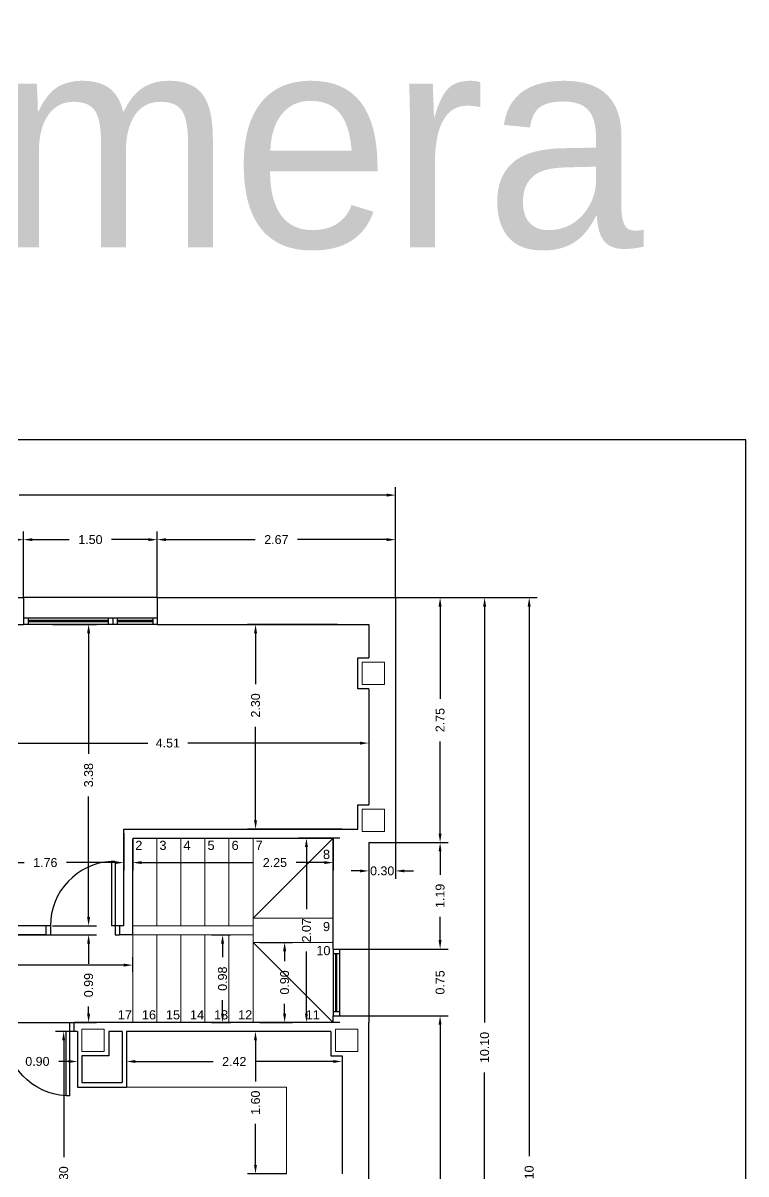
# Model space of a CAD drawing. Header units: millimetres. Extents: x 441156 to 441653, y 4514887 to 4515266.
# Drawn here: x 441316.79 to 441324.91, y 4515059.48 to 4515072.4 of the extents above; entities that cross this region are included whole.
import ezdxf
from ezdxf.enums import TextEntityAlignment as Align

# ---------------------------------------------------------------- set-up
doc = ezdxf.new("R2010")
doc.units = ezdxf.units.MM
doc.linetypes.add('CONTINUA', pattern=[0])
doc.layers.add('01_cartela', color=6, linetype='Continuous', plot=False)
for name, color, linetype in [('01_cotas', 254, 'Continuous'), ('01_muros', 1, 'Continuous'), ('01_puertas', 2, 'Continuous'), ('01_tabiques', 3, 'Continuous'), ('01_texto cartela', 5, 'Continuous'), ('01_textos', 7, 'Continuous'), ('01_ventanas', 2, 'Continuous')]:
    doc.layers.add(name, color=color, linetype=linetype)
doc.layers.add('01_pilares baja', color=5, linetype='Continuous', lineweight=20)
doc.layers.add('01_varios', color=4, linetype='Continuous', lineweight=0)
doc.styles.add('Century Gothic_6', font='', dxfattribs={"height": 11})
doc.styles.add('Estilo1', font='swissel.ttf')
doc.styles.add('NIEVES2', font='sanss___.ttf')
doc.styles.add('ROMANS', font='romans')
doc.styles.get('Century Gothic_6').set_extended_font_data('Century Gothic')
doc.dimstyles.new('DECIMAL-50', dxfattribs={"dimtxt": 0.08, "dimasz": 0.15, "dimexe": 0.09, "dimexo": 0, "dimgap": 0.09, "dimtad": 0, "dimzin": 0, "dimdsep": 46, "dimtxsty": 'ROMANS', "dimcen": 0.09, "dimclrt": 6, "dimadec": 0, "dimazin": 0, "dimtfac": 1.38, "dimtix": 1, "dimtofl": 0, "dimtmove": 2, "dimatfit": 3, "dimldrblk": 'OBLIQUE', "dimfxl": 1, "dimtolj": 1, "dimtzin": 0, "dimarcsym": 0})

# ---------------------------------------------------------------- blocks, each defined once
blk = doc.blocks.new('*D354')
at = {"layer": '01_cotas', "color": 0, "linetype": 'CONTINUA', "lineweight": -2, "transparency": 16777216}
for p, q in [((441315.251, 4515065.948), (441315.251, 4515066.689)), ((441316.801, 4515065.948), (441316.801, 4515066.689))]:
    blk.add_line(p, q, dxfattribs=at)
at = {"layer": '01_cotas', "color": 0, "lineweight": -2, "transparency": 16777216}
for p, q in [((441315.351, 4515066.599), (441315.789, 4515066.599)), ((441316.701, 4515066.599), (441316.262, 4515066.599))]:
    blk.add_line(p, q, dxfattribs=at)
at = {"layer": '01_cotas', "color": 0, "transparency": 16777216}
for points in [[(441315.351, 4515066.616), (441315.351, 4515066.582), (441315.251, 4515066.599)], [(441316.701, 4515066.616), (441316.701, 4515066.582), (441316.801, 4515066.599)]]:
    blk.add_solid(points, dxfattribs=at)
at = {"layer": '01_cotas', "color": 7, "transparency": 16777216, "insert": (441316.026, 4515066.599), "char_height": 0.1, "attachment_point": 5, "style": 'Estilo1'}
blk.add_mtext('\\A1;1.55', dxfattribs=at)
blk = doc.blocks.new('*D355')
at = {"layer": '01_cotas', "color": 0, "linetype": 'CONTINUA', "lineweight": -2, "transparency": 16777216}
for p, q in [((441316.801, 4515065.948), (441316.801, 4515066.689)), ((441318.301, 4515065.948), (441318.301, 4515066.689))]:
    blk.add_line(p, q, dxfattribs=at)
at = {"layer": '01_cotas', "color": 0, "lineweight": -2, "transparency": 16777216}
for p, q in [((441316.901, 4515066.599), (441317.314, 4515066.599)), ((441318.201, 4515066.599), (441317.787, 4515066.599))]:
    blk.add_line(p, q, dxfattribs=at)
at = {"layer": '01_cotas', "color": 0, "transparency": 16777216}
for points in [[(441316.901, 4515066.616), (441316.901, 4515066.582), (441316.801, 4515066.599)], [(441318.201, 4515066.616), (441318.201, 4515066.582), (441318.301, 4515066.599)]]:
    blk.add_solid(points, dxfattribs=at)
at = {"layer": '01_cotas', "color": 7, "transparency": 16777216, "insert": (441317.551, 4515066.599), "char_height": 0.1, "attachment_point": 5, "style": 'Estilo1'}
blk.add_mtext('\\A1;1.50', dxfattribs=at)
blk = doc.blocks.new('*D351')
at = {"layer": '01_cotas', "color": 0, "linetype": 'CONTINUA', "lineweight": -2, "transparency": 16777216}
for p, q in [((441318.301, 4515065.948), (441318.301, 4515066.689)), ((441320.976, 4515065.948), (441320.976, 4515066.689))]:
    blk.add_line(p, q, dxfattribs=at)
at = {"layer": '01_cotas', "color": 0, "lineweight": -2, "transparency": 16777216}
for p, q in [((441318.401, 4515066.599), (441319.4, 4515066.599)), ((441320.876, 4515066.599), (441319.877, 4515066.599))]:
    blk.add_line(p, q, dxfattribs=at)
at = {"layer": '01_cotas', "color": 0, "transparency": 16777216}
for points in [[(441318.401, 4515066.616), (441318.401, 4515066.582), (441318.301, 4515066.599)], [(441320.876, 4515066.616), (441320.876, 4515066.582), (441320.976, 4515066.599)]]:
    blk.add_solid(points, dxfattribs=at)
at = {"layer": '01_cotas', "color": 7, "transparency": 16777216, "insert": (441319.638, 4515066.599), "char_height": 0.1, "attachment_point": 5, "style": 'Estilo1'}
blk.add_mtext('\\A1;2.67', dxfattribs=at)
blk = doc.blocks.new('*D341')
at = {"layer": '01_cotas', "color": 0, "linetype": 'CONTINUA', "lineweight": -2, "transparency": 16777216}
for p, q in [((441312.051, 4515065.948), (441312.051, 4515067.189)), ((441320.976, 4515065.948), (441320.976, 4515067.189))]:
    blk.add_line(p, q, dxfattribs=at)
at = {"layer": '01_cotas', "color": 0, "lineweight": -2, "transparency": 16777216}
for p, q in [((441312.151, 4515067.099), (441316.274, 4515067.099)), ((441320.876, 4515067.099), (441316.752, 4515067.099))]:
    blk.add_line(p, q, dxfattribs=at)
at = {"layer": '01_cotas', "color": 0, "transparency": 16777216}
for points in [[(441312.151, 4515067.116), (441312.151, 4515067.082), (441312.051, 4515067.099)], [(441320.876, 4515067.116), (441320.876, 4515067.082), (441320.976, 4515067.099)]]:
    blk.add_solid(points, dxfattribs=at)
at = {"layer": '01_cotas', "color": 7, "transparency": 16777216, "insert": (441316.513, 4515067.099), "char_height": 0.1, "attachment_point": 5, "style": 'Estilo1'}
blk.add_mtext('\\A1;8.92', dxfattribs=at)
blk = doc.blocks.new('*D359')
at = {"layer": '01_cotas', "color": 0, "linetype": 'CONTINUA', "lineweight": -2, "transparency": 16777216}
for p, q in [((441320.976, 4515065.948), (441321.566, 4515065.948)), ((441320.976, 4515063.198), (441321.566, 4515063.198))]:
    blk.add_line(p, q, dxfattribs=at)
at = {"layer": '01_cotas', "color": 0, "lineweight": -2, "transparency": 16777216}
for p, q in [((441321.476, 4515065.848), (441321.476, 4515064.813)), ((441321.476, 4515063.298), (441321.476, 4515064.332))]:
    blk.add_line(p, q, dxfattribs=at)
at = {"layer": '01_cotas', "color": 0, "transparency": 16777216}
for points in [[(441321.459, 4515065.848), (441321.492, 4515065.848), (441321.476, 4515065.948)], [(441321.459, 4515063.298), (441321.492, 4515063.298), (441321.476, 4515063.198)]]:
    blk.add_solid(points, dxfattribs=at)
at = {"layer": '01_cotas', "color": 7, "transparency": 16777216, "insert": (441321.476, 4515064.573), "char_height": 0.1, "attachment_point": 5, "rotation": 90, "style": 'Estilo1'}
blk.add_mtext('\\A1;2.75', dxfattribs=at)
blk = doc.blocks.new('*D360')
at = {"layer": '01_cotas', "color": 0, "lineweight": -2, "transparency": 16777216}
for p, q in [((441321.476, 4515062.103), (441321.476, 4515062.203)), ((441321.476, 4515061.153), (441321.476, 4515061.053))]:
    blk.add_line(p, q, dxfattribs=at)
at = {"layer": '01_cotas', "color": 0, "linetype": 'CONTINUA', "lineweight": -2, "transparency": 16777216}
for p, q in [((441320.976, 4515062.003), (441321.566, 4515062.003)), ((441320.676, 4515061.253), (441321.566, 4515061.253))]:
    blk.add_line(p, q, dxfattribs=at)
at = {"layer": '01_cotas', "color": 0, "transparency": 16777216}
for points in [[(441321.459, 4515062.103), (441321.492, 4515062.103), (441321.476, 4515062.003)], [(441321.459, 4515061.153), (441321.492, 4515061.153), (441321.476, 4515061.253)]]:
    blk.add_solid(points, dxfattribs=at)
at = {"layer": '01_cotas', "color": 7, "transparency": 16777216, "insert": (441321.476, 4515061.628), "char_height": 0.1, "attachment_point": 5, "rotation": 90, "style": 'Estilo1'}
blk.add_mtext('\\A1;0.75', dxfattribs=at)
blk = doc.blocks.new('*D357')
at = {"layer": '01_cotas', "color": 0, "linetype": 'CONTINUA', "lineweight": -2, "transparency": 16777216}
for p, q in [((441320.976, 4515065.948), (441322.066, 4515065.948)), ((441320.976, 4515055.848), (441322.066, 4515055.848))]:
    blk.add_line(p, q, dxfattribs=at)
at = {"layer": '01_cotas', "color": 0, "lineweight": -2, "transparency": 16777216}
for p, q in [((441321.976, 4515065.848), (441321.976, 4515061.179)), ((441321.976, 4515055.948), (441321.976, 4515060.616))]:
    blk.add_line(p, q, dxfattribs=at)
at = {"layer": '01_cotas', "color": 0, "transparency": 16777216}
for points in [[(441321.959, 4515065.848), (441321.992, 4515065.848), (441321.976, 4515065.948)], [(441321.959, 4515055.948), (441321.992, 4515055.948), (441321.976, 4515055.848)]]:
    blk.add_solid(points, dxfattribs=at)
at = {"layer": '01_cotas', "color": 7, "transparency": 16777216, "insert": (441321.976, 4515060.898), "char_height": 0.1, "attachment_point": 5, "rotation": 90, "style": 'Estilo1'}
blk.add_mtext('\\A1;10.10', dxfattribs=at)
blk = doc.blocks.new('*D358')
at = {"layer": '01_cotas', "color": 0, "linetype": 'CONTINUA', "lineweight": -2, "transparency": 16777216}
for p, q in [((441320.976, 4515065.948), (441322.566, 4515065.948)), ((441320.976, 4515052.848), (441322.566, 4515052.848))]:
    blk.add_line(p, q, dxfattribs=at)
at = {"layer": '01_cotas', "color": 0, "lineweight": -2, "transparency": 16777216}
for p, q in [((441322.476, 4515065.848), (441322.476, 4515059.679)), ((441322.476, 4515052.948), (441322.476, 4515059.116))]:
    blk.add_line(p, q, dxfattribs=at)
at = {"layer": '01_cotas', "color": 0, "transparency": 16777216}
for points in [[(441322.459, 4515065.848), (441322.492, 4515065.848), (441322.476, 4515065.948)], [(441322.459, 4515052.948), (441322.492, 4515052.948), (441322.476, 4515052.848)]]:
    blk.add_solid(points, dxfattribs=at)
at = {"layer": '01_cotas', "color": 7, "transparency": 16777216, "insert": (441322.476, 4515059.398), "char_height": 0.1, "attachment_point": 5, "rotation": 90, "style": 'Estilo1'}
blk.add_mtext('\\A1;13.10', dxfattribs=at)
blk = doc.blocks.new('*D362')
at = {"layer": '01_cotas', "color": 0, "linetype": 'CONTINUA', "lineweight": -2, "transparency": 16777216}
for p, q in [((441320.976, 4515063.198), (441321.566, 4515063.198)), ((441320.676, 4515062.003), (441321.566, 4515062.003))]:
    blk.add_line(p, q, dxfattribs=at)
at = {"layer": '01_cotas', "color": 0, "lineweight": -2, "transparency": 16777216}
for p, q in [((441321.476, 4515063.098), (441321.476, 4515062.837)), ((441321.476, 4515062.103), (441321.476, 4515062.364))]:
    blk.add_line(p, q, dxfattribs=at)
at = {"layer": '01_cotas', "color": 0, "transparency": 16777216}
for points in [[(441321.459, 4515063.098), (441321.492, 4515063.098), (441321.476, 4515063.198)], [(441321.459, 4515062.103), (441321.492, 4515062.103), (441321.476, 4515062.003)]]:
    blk.add_solid(points, dxfattribs=at)
at = {"layer": '01_cotas', "color": 7, "transparency": 16777216, "insert": (441321.476, 4515062.6), "char_height": 0.1, "attachment_point": 5, "rotation": 90, "style": 'Estilo1'}
blk.add_mtext('\\A1;1.19', dxfattribs=at)
blk = doc.blocks.new('*D363')
at = {"layer": '01_cotas', "color": 0, "linetype": 'CONTINUA', "lineweight": -2, "transparency": 16777216}
for p, q in [((441320.676, 4515061.253), (441321.566, 4515061.253)), ((441320.676, 4515055.848), (441321.566, 4515055.848))]:
    blk.add_line(p, q, dxfattribs=at)
at = {"layer": '01_cotas', "color": 0, "lineweight": -2, "transparency": 16777216}
for p, q in [((441321.476, 4515061.153), (441321.476, 4515058.79)), ((441321.476, 4515055.948), (441321.476, 4515058.31))]:
    blk.add_line(p, q, dxfattribs=at)
at = {"layer": '01_cotas', "color": 0, "transparency": 16777216}
for points in [[(441321.459, 4515061.153), (441321.492, 4515061.153), (441321.476, 4515061.253)], [(441321.459, 4515055.948), (441321.492, 4515055.948), (441321.476, 4515055.848)]]:
    blk.add_solid(points, dxfattribs=at)
at = {"layer": '01_cotas', "color": 7, "transparency": 16777216, "insert": (441321.476, 4515058.55), "char_height": 0.1, "attachment_point": 5, "rotation": 90, "style": 'Estilo1'}
blk.add_mtext('\\A1;5.40', dxfattribs=at)
blk = doc.blocks.new('*D365')
at = {"layer": '01_cotas', "color": 0, "linetype": 'CONTINUA', "lineweight": -2, "transparency": 16777216}
for p, q in [((441320.676, 4515063.198), (441320.676, 4515062.79)), ((441320.976, 4515063.198), (441320.976, 4515062.79))]:
    blk.add_line(p, q, dxfattribs=at)
at = {"layer": '01_cotas', "color": 0, "lineweight": -2, "transparency": 16777216}
for p, q in [((441320.576, 4515062.88), (441320.476, 4515062.88)), ((441321.076, 4515062.88), (441321.176, 4515062.88))]:
    blk.add_line(p, q, dxfattribs=at)
at = {"layer": '01_cotas', "color": 0, "transparency": 16777216}
for points in [[(441320.576, 4515062.896), (441320.576, 4515062.863), (441320.676, 4515062.88)], [(441321.076, 4515062.896), (441321.076, 4515062.863), (441320.976, 4515062.88)]]:
    blk.add_solid(points, dxfattribs=at)
at = {"layer": '01_cotas', "color": 7, "transparency": 16777216, "insert": (441320.826, 4515062.88), "char_height": 0.1, "attachment_point": 5, "style": 'Estilo1'}
blk.add_mtext('\\A1;0.30', dxfattribs=at)
blk = doc.blocks.new('P725-10')
for p, q in [((-0.05, 0.824), (-0.091, 0.824)), ((-0.091, 0.824), (-0.091, 0.1)), ((-0.05, 0.824), (-0.05, 0)), ((-0.775, 0.1), (-0.825, 0.1)), ((-0.825, 0), (-0.775, 0)), ((-0.775, 0.1), (-0.775, 0)), ((0, 0.1), (-0.091, 0.1)), ((-0.05, 0), (0, 0))]:
    blk.add_line(p, q)
blk.add_arc((-0.05, 0.1), 0.725, 93.2758, 180)
blk = doc.blocks.new('*D749')
at = {"layer": '01_cotas', "color": 0, "linetype": 'CONTINUA', "lineweight": -2, "transparency": 16777216}
for p, q in [((441316.164, 4515064.814), (441316.164, 4515064.225)), ((441320.676, 4515064.814), (441320.676, 4515064.225))]:
    blk.add_line(p, q, dxfattribs=at)
at = {"layer": '01_cotas', "color": 0, "lineweight": -2, "transparency": 16777216}
for p, q in [((441316.264, 4515064.315), (441318.194, 4515064.315)), ((441320.576, 4515064.315), (441318.646, 4515064.315))]:
    blk.add_line(p, q, dxfattribs=at)
at = {"layer": '01_cotas', "color": 0, "transparency": 16777216}
for points in [[(441316.264, 4515064.331), (441316.264, 4515064.298), (441316.164, 4515064.315)], [(441320.576, 4515064.331), (441320.576, 4515064.298), (441320.676, 4515064.315)]]:
    blk.add_solid(points, dxfattribs=at)
at = {"layer": '01_cotas', "color": 7, "transparency": 16777216, "insert": (441318.42, 4515064.315), "char_height": 0.1, "attachment_point": 5, "style": 'Estilo1'}
blk.add_mtext('\\A1;4.51', dxfattribs=at)
blk = doc.blocks.new('*D751')
at = {"layer": '01_cotas', "color": 0, "linetype": 'CONTINUA', "lineweight": -2, "transparency": 16777216}
for p, q in [((441314.951, 4515062.163), (441314.951, 4515061.732)), ((441318.026, 4515061.746), (441318.026, 4515061.912))]:
    blk.add_line(p, q, dxfattribs=at)
at = {"layer": '01_cotas', "color": 0, "lineweight": -2, "transparency": 16777216}
for p, q in [((441315.051, 4515061.822), (441316.248, 4515061.822)), ((441317.926, 4515061.822), (441316.728, 4515061.822))]:
    blk.add_line(p, q, dxfattribs=at)
at = {"layer": '01_cotas', "color": 0, "transparency": 16777216}
for points in [[(441315.051, 4515061.839), (441315.051, 4515061.806), (441314.951, 4515061.822)], [(441317.926, 4515061.839), (441317.926, 4515061.806), (441318.026, 4515061.822)]]:
    blk.add_solid(points, dxfattribs=at)
at = {"layer": '01_cotas', "color": 7, "transparency": 16777216, "insert": (441316.488, 4515061.822), "char_height": 0.1, "attachment_point": 5, "style": 'Estilo1'}
blk.add_mtext('\\A1;3.08', dxfattribs=at)
blk = doc.blocks.new('*D756')
at = {"layer": '01_cotas', "color": 0, "linetype": 'CONTINUA', "lineweight": -2, "transparency": 16777216}
for p, q in [((441317.956, 4515061.078), (441317.956, 4515060.651)), ((441320.376, 4515060.803), (441320.376, 4515060.651))]:
    blk.add_line(p, q, dxfattribs=at)
at = {"layer": '01_cotas', "color": 0, "lineweight": -2, "transparency": 16777216}
for p, q in [((441318.056, 4515060.741), (441318.927, 4515060.741)), ((441320.276, 4515060.741), (441319.405, 4515060.741))]:
    blk.add_line(p, q, dxfattribs=at)
at = {"layer": '01_cotas', "color": 0, "transparency": 16777216}
for points in [[(441318.056, 4515060.757), (441318.056, 4515060.724), (441317.956, 4515060.741)], [(441320.276, 4515060.757), (441320.276, 4515060.724), (441320.376, 4515060.741)]]:
    blk.add_solid(points, dxfattribs=at)
at = {"layer": '01_cotas', "color": 7, "transparency": 16777216, "insert": (441319.166, 4515060.741), "char_height": 0.1, "attachment_point": 5, "style": 'Estilo1'}
blk.add_mtext('\\A1;2.42', dxfattribs=at)
blk = doc.blocks.new('*D758')
at = {"layer": '01_cotas', "color": 0, "linetype": 'CONTINUA', "lineweight": -2, "transparency": 16777216}
for p, q in [((441319.751, 4515061.078), (441319.314, 4515061.078)), ((441319.751, 4515059.478), (441319.314, 4515059.478))]:
    blk.add_line(p, q, dxfattribs=at)
at = {"layer": '01_cotas', "color": 0, "lineweight": -2, "transparency": 16777216}
for p, q in [((441319.404, 4515060.978), (441319.404, 4515060.514)), ((441319.404, 4515059.578), (441319.404, 4515060.041))]:
    blk.add_line(p, q, dxfattribs=at)
at = {"layer": '01_cotas', "color": 0, "transparency": 16777216}
for points in [[(441319.387, 4515060.978), (441319.42, 4515060.978), (441319.404, 4515061.078)], [(441319.387, 4515059.578), (441319.42, 4515059.578), (441319.404, 4515059.478)]]:
    blk.add_solid(points, dxfattribs=at)
at = {"layer": '01_cotas', "color": 7, "transparency": 16777216, "insert": (441319.404, 4515060.278), "char_height": 0.1, "attachment_point": 5, "rotation": 90, "style": 'Estilo1'}
blk.add_mtext('\\A1;1.60', dxfattribs=at)
blk = doc.blocks.new('*D762')
at = {"layer": '01_cotas', "color": 0, "linetype": 'CONTINUA', "lineweight": -2, "transparency": 16777216}
for p, q in [((441317.127, 4515065.648), (441317.621, 4515065.648)), ((441317.127, 4515062.263), (441317.621, 4515062.263))]:
    blk.add_line(p, q, dxfattribs=at)
at = {"layer": '01_cotas', "color": 0, "lineweight": -2, "transparency": 16777216}
for p, q in [((441317.531, 4515065.548), (441317.531, 4515064.195)), ((441317.531, 4515062.363), (441317.531, 4515063.715))]:
    blk.add_line(p, q, dxfattribs=at)
at = {"layer": '01_cotas', "color": 0, "transparency": 16777216}
for points in [[(441317.514, 4515065.548), (441317.548, 4515065.548), (441317.531, 4515065.648)], [(441317.514, 4515062.363), (441317.548, 4515062.363), (441317.531, 4515062.263)]]:
    blk.add_solid(points, dxfattribs=at)
at = {"layer": '01_cotas', "color": 7, "transparency": 16777216, "insert": (441317.531, 4515063.955), "char_height": 0.1, "attachment_point": 5, "rotation": 90, "style": 'Estilo1'}
blk.add_mtext('\\A1;3.38', dxfattribs=at)
blk = doc.blocks.new('*D763')
at = {"layer": '01_cotas', "color": 0, "linetype": 'CONTINUA', "lineweight": -2, "transparency": 16777216}
for p, q in [((441320.326, 4515065.648), (441319.315, 4515065.648)), ((441320.376, 4515063.348), (441319.315, 4515063.348))]:
    blk.add_line(p, q, dxfattribs=at)
at = {"layer": '01_cotas', "color": 0, "lineweight": -2, "transparency": 16777216}
for p, q in [((441319.405, 4515065.548), (441319.405, 4515064.978)), ((441319.405, 4515063.448), (441319.405, 4515064.498))]:
    blk.add_line(p, q, dxfattribs=at)
at = {"layer": '01_cotas', "color": 0, "transparency": 16777216}
for points in [[(441319.388, 4515065.548), (441319.421, 4515065.548), (441319.405, 4515065.648)], [(441319.388, 4515063.448), (441319.421, 4515063.448), (441319.405, 4515063.348)]]:
    blk.add_solid(points, dxfattribs=at)
at = {"layer": '01_cotas', "color": 7, "transparency": 16777216, "insert": (441319.405, 4515064.738), "char_height": 0.1, "attachment_point": 5, "rotation": 90, "style": 'Estilo1'}
blk.add_mtext('\\A1;2.30', dxfattribs=at)
blk = doc.blocks.new('*D764')
at = {"layer": '01_cotas', "color": 0, "linetype": 'CONTINUA', "lineweight": -2, "transparency": 16777216}
for p, q in [((441316.164, 4515063.304), (441316.164, 4515062.883)), ((441317.926, 4515063.304), (441317.926, 4515062.883))]:
    blk.add_line(p, q, dxfattribs=at)
at = {"layer": '01_cotas', "color": 0, "lineweight": -2, "transparency": 16777216}
for p, q in [((441316.264, 4515062.973), (441316.808, 4515062.973)), ((441317.826, 4515062.973), (441317.282, 4515062.973))]:
    blk.add_line(p, q, dxfattribs=at)
at = {"layer": '01_cotas', "color": 0, "transparency": 16777216}
for points in [[(441316.264, 4515062.99), (441316.264, 4515062.957), (441316.164, 4515062.973)], [(441317.826, 4515062.99), (441317.826, 4515062.957), (441317.926, 4515062.973)]]:
    blk.add_solid(points, dxfattribs=at)
at = {"layer": '01_cotas', "color": 7, "transparency": 16777216, "insert": (441317.045, 4515062.973), "char_height": 0.1, "attachment_point": 5, "style": 'Estilo1'}
blk.add_mtext('\\A1;1.76', dxfattribs=at)
blk = doc.blocks.new('*D765')
at = {"layer": '01_cotas', "color": 0, "linetype": 'CONTINUA', "lineweight": -2, "transparency": 16777216}
for p, q in [((441318.026, 4515063.248), (441318.026, 4515062.883)), ((441320.276, 4515063.248), (441320.276, 4515062.883))]:
    blk.add_line(p, q, dxfattribs=at)
at = {"layer": '01_cotas', "color": 0, "lineweight": -2, "transparency": 16777216}
for p, q in [((441318.126, 4515062.973), (441319.382, 4515062.973)), ((441320.176, 4515062.973), (441319.862, 4515062.973))]:
    blk.add_line(p, q, dxfattribs=at)
at = {"layer": '01_cotas', "color": 0, "transparency": 16777216}
for points in [[(441318.126, 4515062.99), (441318.126, 4515062.957), (441318.026, 4515062.973)], [(441320.176, 4515062.99), (441320.176, 4515062.957), (441320.276, 4515062.973)]]:
    blk.add_solid(points, dxfattribs=at)
at = {"layer": '01_cotas', "color": 7, "transparency": 16777216, "insert": (441319.622, 4515062.973), "char_height": 0.1, "attachment_point": 5, "style": 'Estilo1'}
blk.add_mtext('\\A1;2.25', dxfattribs=at)
blk = doc.blocks.new('*D768')
at = {"layer": '01_cotas', "color": 0, "linetype": 'CONTINUA', "lineweight": -2, "transparency": 16777216}
for p, q in [((441316.481, 4515062.163), (441317.621, 4515062.163)), ((441316.481, 4515061.178), (441317.621, 4515061.178))]:
    blk.add_line(p, q, dxfattribs=at)
at = {"layer": '01_cotas', "color": 0, "lineweight": -2, "transparency": 16777216}
for p, q in [((441317.531, 4515062.063), (441317.531, 4515061.838)), ((441317.531, 4515061.278), (441317.531, 4515061.358))]:
    blk.add_line(p, q, dxfattribs=at)
at = {"layer": '01_cotas', "color": 0, "transparency": 16777216}
for points in [[(441317.514, 4515062.063), (441317.548, 4515062.063), (441317.531, 4515062.163)], [(441317.514, 4515061.278), (441317.548, 4515061.278), (441317.531, 4515061.178)]]:
    blk.add_solid(points, dxfattribs=at)
at = {"layer": '01_cotas', "color": 7, "transparency": 16777216, "insert": (441317.531, 4515061.598), "char_height": 0.1, "attachment_point": 5, "rotation": 90, "style": 'Estilo1'}
blk.add_mtext('\\A1;0.99', dxfattribs=at)
blk = doc.blocks.new('*D769')
at = {"layer": '01_cotas', "color": 0, "linetype": 'CONTINUA', "lineweight": -2, "transparency": 16777216}
for p, q in [((441320.351, 4515063.248), (441319.886, 4515063.248)), ((441320.351, 4515061.178), (441319.886, 4515061.178))]:
    blk.add_line(p, q, dxfattribs=at)
at = {"layer": '01_cotas', "color": 0, "lineweight": -2, "transparency": 16777216}
for p, q in [((441319.976, 4515063.148), (441319.976, 4515062.451)), ((441319.976, 4515061.278), (441319.976, 4515061.974))]:
    blk.add_line(p, q, dxfattribs=at)
at = {"layer": '01_cotas', "color": 0, "transparency": 16777216}
for points in [[(441319.959, 4515063.148), (441319.992, 4515063.148), (441319.976, 4515063.248)], [(441319.959, 4515061.278), (441319.992, 4515061.278), (441319.976, 4515061.178)]]:
    blk.add_solid(points, dxfattribs=at)
at = {"layer": '01_cotas', "color": 7, "transparency": 16777216, "insert": (441319.976, 4515062.213), "char_height": 0.1, "attachment_point": 5, "rotation": 90, "style": 'Estilo1'}
blk.add_mtext('\\A1;2.07', dxfattribs=at)
blk = doc.blocks.new('*D746')
at = {"layer": '01_cotas', "color": 0, "linetype": 'CONTINUA', "lineweight": -2, "transparency": 16777216}
for p, q in [((441316.506, 4515061.023), (441316.506, 4515060.651)), ((441317.406, 4515061.023), (441317.406, 4515060.651))]:
    blk.add_line(p, q, dxfattribs=at)
at = {"layer": '01_cotas', "color": 0, "lineweight": -2, "transparency": 16777216}
for p, q in [((441316.606, 4515060.741), (441316.716, 4515060.741)), ((441317.306, 4515060.741), (441317.196, 4515060.741))]:
    blk.add_line(p, q, dxfattribs=at)
at = {"layer": '01_cotas', "color": 0, "transparency": 16777216}
for points in [[(441316.606, 4515060.757), (441316.606, 4515060.724), (441316.506, 4515060.741)], [(441317.306, 4515060.757), (441317.306, 4515060.724), (441317.406, 4515060.741)]]:
    blk.add_solid(points, dxfattribs=at)
at = {"layer": '01_cotas', "color": 7, "transparency": 16777216, "insert": (441316.956, 4515060.741), "char_height": 0.1, "attachment_point": 5, "style": 'Estilo1'}
blk.add_mtext('\\A1;0.90', dxfattribs=at)
blk = doc.blocks.new('*D747')
at = {"layer": '01_cotas', "color": 0, "linetype": 'CONTINUA', "lineweight": -2, "transparency": 16777216}
for p, q in [((441317.406, 4515061.078), (441317.161, 4515061.078)), ((441317.406, 4515057.778), (441317.161, 4515057.778))]:
    blk.add_line(p, q, dxfattribs=at)
at = {"layer": '01_cotas', "color": 0, "lineweight": -2, "transparency": 16777216}
for p, q in [((441317.251, 4515060.978), (441317.251, 4515059.668)), ((441317.251, 4515057.878), (441317.251, 4515059.188))]:
    blk.add_line(p, q, dxfattribs=at)
at = {"layer": '01_cotas', "color": 0, "transparency": 16777216}
for points in [[(441317.234, 4515060.978), (441317.267, 4515060.978), (441317.251, 4515061.078)], [(441317.234, 4515057.878), (441317.267, 4515057.878), (441317.251, 4515057.778)]]:
    blk.add_solid(points, dxfattribs=at)
at = {"layer": '01_cotas', "color": 7, "transparency": 16777216, "insert": (441317.251, 4515059.428), "char_height": 0.1, "attachment_point": 5, "rotation": 90, "style": 'Estilo1'}
blk.add_mtext('\\A1;3.30', dxfattribs=at)
blk = doc.blocks.new('*D770')
at = {"layer": '01_cotas', "color": 0, "linetype": 'CONTINUA', "lineweight": -2, "transparency": 16777216}
for p, q in [((441318.911, 4515062.163), (441319.124, 4515062.163)), ((441318.911, 4515061.178), (441319.124, 4515061.178))]:
    blk.add_line(p, q, dxfattribs=at)
at = {"layer": '01_cotas', "color": 0, "lineweight": -2, "transparency": 16777216}
for p, q in [((441319.034, 4515062.063), (441319.034, 4515061.91)), ((441319.034, 4515061.278), (441319.034, 4515061.43))]:
    blk.add_line(p, q, dxfattribs=at)
at = {"layer": '01_cotas', "color": 0, "transparency": 16777216}
for points in [[(441319.017, 4515062.063), (441319.051, 4515062.063), (441319.034, 4515062.163)], [(441319.017, 4515061.278), (441319.051, 4515061.278), (441319.034, 4515061.178)]]:
    blk.add_solid(points, dxfattribs=at)
at = {"layer": '01_cotas', "color": 7, "transparency": 16777216, "insert": (441319.034, 4515061.67), "char_height": 0.1, "attachment_point": 5, "rotation": 90, "style": 'Estilo1'}
blk.add_mtext('\\A1;0.98', dxfattribs=at)
blk = doc.blocks.new('*D771')
at = {"layer": '01_cotas', "color": 0, "linetype": 'CONTINUA', "lineweight": -2, "transparency": 16777216}
for p, q in [((441319.451, 4515062.078), (441319.821, 4515062.078)), ((441319.451, 4515061.178), (441319.821, 4515061.178))]:
    blk.add_line(p, q, dxfattribs=at)
at = {"layer": '01_cotas', "color": 0, "lineweight": -2, "transparency": 16777216}
for p, q in [((441319.731, 4515061.978), (441319.731, 4515061.868)), ((441319.731, 4515061.278), (441319.731, 4515061.388))]:
    blk.add_line(p, q, dxfattribs=at)
at = {"layer": '01_cotas', "color": 0, "transparency": 16777216}
for points in [[(441319.714, 4515061.978), (441319.748, 4515061.978), (441319.731, 4515062.078)], [(441319.714, 4515061.278), (441319.748, 4515061.278), (441319.731, 4515061.178)]]:
    blk.add_solid(points, dxfattribs=at)
at = {"layer": '01_cotas', "color": 7, "transparency": 16777216, "insert": (441319.731, 4515061.628), "char_height": 0.1, "attachment_point": 5, "rotation": 90, "style": 'Estilo1'}
blk.add_mtext('\\A1;0.90', dxfattribs=at)

msp = doc.modelspace()

# ---------------------------------------------------------------- linework, layer by layer
at = {"layer": '01_cartela', "color": 1}
msp.add_lwpolyline([(441294.271, 4515067.72), (441294.271, 4515046.185), (441324.909, 4515046.185), (441324.909, 4515067.72)], close=True, dxfattribs=at)
at = {"layer": '01_muros'}
for p, q in [((441315.251, 4515065.948), (441316.801, 4515065.948, 0)), ((441316.801, 4515065.948, 0), (441316.801, 4515065.648, 0)), ((441318.301, 4515065.948, 0), (441320.976, 4515065.948)), ((441318.301, 4515065.948, 0), (441318.301, 4515065.648, 0)), ((441320.976, 4515065.948, 0), (441320.976, 4515063.198, 0)), ((441320.676, 4515063.198, 0), (441320.976, 4515063.198, 0)), ((441320.676, 4515063.198, 0), (441320.676, 4515062.003, 0)), ((441320.276, 4515062.003), (441320.676, 4515062.003)), ((441320.276, 4515061.253), (441320.676, 4515061.253)), ((441320.676, 4515061.253, 0), (441320.676, 4515061.178, 0)), ((441320.676, 4515055.848), (441320.676, 4515061.178))]:
    msp.add_line(p, q, dxfattribs=at)
at = {"layer": '01_pilares baja'}
for points in [[(441320.601, 4515065.223), (441320.851, 4515065.223), (441320.851, 4515064.973), (441320.601, 4515064.973), (441320.601, 4515065.223)], [(441320.601, 4515063.573), (441320.851, 4515063.573), (441320.851, 4515063.323), (441320.601, 4515063.323), (441320.601, 4515063.573)], [(441317.706, 4515060.853), (441317.456, 4515060.853), (441317.456, 4515061.103), (441317.706, 4515061.103), (441317.706, 4515060.853)], [(441320.301, 4515060.853), (441320.551, 4515060.853), (441320.551, 4515061.103), (441320.301, 4515061.103), (441320.301, 4515060.853)]]:
    msp.add_lwpolyline(points, close=True, dxfattribs=at)
at = {"layer": '01_tabiques'}
for p, q in [((441316.276, 4515065.648), (441316.801, 4515065.648, 0)), ((441318.301, 4515065.648, 0), (441320.676, 4515065.648)), ((441320.676, 4515065.648, 0), (441320.676, 4515065.273, 0)), ((441320.676, 4515064.923, 0), (441320.676, 4515063.623, 0)), ((441317.926, 4515063.348), (441320.551, 4515063.348)), ((441317.926, 4515062.263), (441317.926, 4515063.348)), ((441318.026, 4515063.248), (441320.276, 4515063.248)), ((441318.026, 4515062.163), (441318.026, 4515063.233)), ((441320.276, 4515062.003), (441320.276, 4515063.248)), ((441317.052, 4515062.263), (441316.164, 4515062.263)), ((441317.052, 4515062.263), (441317.052, 4515062.163)), ((441317.926, 4515062.263), (441317.877, 4515062.263)), ((441317.877, 4515062.263), (441317.877, 4515062.163)), ((441317.052, 4515062.163), (441316.026, 4515062.163, 0)), ((441318.026, 4515062.163), (441317.877, 4515062.163)), ((441320.276, 4515061.178), (441320.276, 4515061.253)), ((441320.276, 4515061.178), (441317.369, 4515061.178)), ((441317.369, 4515061.078, 0), (441317.369, 4515061.178, 0)), ((441317.406, 4515061.078, 0), (441317.369, 4515061.078, 0)), ((441317.406, 4515061.078, 0), (441317.406, 4515060.453)), ((441317.906, 4515061.078), (441317.756, 4515061.078)), ((441317.756, 4515061.078, 0), (441317.756, 4515060.803, 0)), ((441317.906, 4515061.078), (441317.906, 4515060.503)), ((441320.251, 4515061.078), (441317.956, 4515061.078)), ((441317.956, 4515061.078), (441317.956, 4515060.453)), ((441317.756, 4515060.803), (441317.456, 4515060.803)), ((441317.456, 4515060.803), (441317.456, 4515060.503)), ((441320.376, 4515060.803), (441320.376, 4515059.478)), ((441317.406, 4515060.453), (441317.956, 4515060.453)), ((441317.456, 4515060.503), (441317.906, 4515060.503))]:
    msp.add_line(p, q, dxfattribs=at)
for points in [[(441320.676, 4515064.923), (441320.551, 4515064.923), (441320.551, 4515065.273), (441320.676, 4515065.273)], [(441320.551, 4515063.348), (441320.551, 4515063.623), (441320.676, 4515063.623)], [(441320.251, 4515061.078), (441320.251, 4515060.803)], [(441320.251, 4515060.803), (441320.376, 4515060.803)]]:
    msp.add_lwpolyline(points, dxfattribs=at)
at = {"layer": '01_varios', "linetype": 'CONTINUA'}
for p, q in [((441318.296, 4515062.263), (441318.296, 4515063.248)), ((441318.566, 4515062.263), (441318.566, 4515063.248)), ((441318.836, 4515062.263), (441318.836, 4515063.248)), ((441319.106, 4515062.263), (441319.106, 4515063.248)), ((441319.376, 4515062.348), (441319.376, 4515063.248)), ((441319.376, 4515062.348), (441320.276, 4515063.248)), ((441318.026, 4515062.263), (441319.376, 4515062.263)), ((441319.376, 4515062.348), (441319.376, 4515061.178)), ((441319.376, 4515062.348), (441320.276, 4515062.348)), ((441318.026, 4515062.163), (441318.026, 4515061.178)), ((441318.026, 4515062.163), (441319.376, 4515062.163)), ((441318.296, 4515062.163), (441318.296, 4515061.178)), ((441318.566, 4515062.163), (441318.566, 4515061.178)), ((441318.836, 4515062.163), (441318.836, 4515061.178)), ((441319.106, 4515062.163), (441319.106, 4515061.178)), ((441319.376, 4515062.163), (441319.376, 4515062.078)), ((441319.376, 4515062.078), (441320.276, 4515062.078)), ((441319.376, 4515062.078), (441320.276, 4515061.178)), ((441317.956, 4515060.453), (441319.751, 4515060.453, 0)), ((441319.751, 4515060.453, 0), (441319.751, 4515059.478))]:
    msp.add_line(p, q, dxfattribs=at)
at = {"layer": '01_ventanas', "color": 2, "linetype": 'CONTINUA'}
for p, q in [((441318.301, 4515065.948, 0), (441316.801, 4515065.948, 0)), ((441318.301, 4515065.718, 0), (441316.801, 4515065.718, 0)), ((441318.301, 4515065.648, 0), (441316.801, 4515065.648, 0)), ((441316.851, 4515065.718, 0), (441316.851, 4515065.648, 0)), ((441317.751, 4515065.69, 0), (441316.851, 4515065.69, 0)), ((441317.751, 4515065.676, 0), (441316.851, 4515065.676, 0)), ((441317.751, 4515065.718, 0), (441317.751, 4515065.648, 0)), ((441317.801, 4515065.718, 0), (441317.801, 4515065.648, 0)), ((441317.851, 4515065.718, 0), (441317.851, 4515065.648, 0)), ((441318.251, 4515065.69, 0), (441317.851, 4515065.69, 0)), ((441318.251, 4515065.676, 0), (441317.851, 4515065.676, 0)), ((441318.251, 4515065.718, 0), (441318.251, 4515065.648, 0)), ((441320.276, 4515062.003), (441320.276, 4515061.253)), ((441320.346, 4515062.003), (441320.346, 4515061.253)), ((441320.676, 4515062.003), (441320.676, 4515061.253)), ((441320.276, 4515061.953), (441320.346, 4515061.953)), ((441320.304, 4515061.303), (441320.304, 4515061.953)), ((441320.318, 4515061.303), (441320.318, 4515061.953)), ((441320.276, 4515061.303), (441320.346, 4515061.303))]:
    msp.add_line(p, q, dxfattribs=at)

# ---------------------------------------------------------------- block references
at = {"layer": '01_puertas', "color": 2, "linetype": 'CONTINUA'}
msp.add_blockref('P725-10', (441317.877, 4515062.163), dxfattribs=at)
at = {"layer": '01_puertas', "color": 2, "linetype": 'CONTINUA', "xscale": -1, "rotation": 180}
msp.add_blockref('P725-10', (441317.369, 4515061.178, 0), dxfattribs=at)

# ---------------------------------------------------------------- texts
at = {"layer": '01_texto cartela', "color": 1, "insert": (441294.95, 4515072.272), "char_height": 2.39287, "width": 47.85732, "attachment_point": 1, "style": 'Century Gothic_6'}
msp.add_mtext('cotas baja y primera ', dxfattribs=at)
at = {"layer": '01_textos', "style": 'NIEVES2'}
for s, height, p in [('2', 0.103, (441318.095, 4515063.115, 0)), ('3', 0.103, (441318.365, 4515063.115, 0)), ('4', 0.103, (441318.635, 4515063.115, 0)), ('5', 0.103, (441318.905, 4515063.115, 0)), ('6', 0.103, (441319.175, 4515063.115, 0)), ('7', 0.103, (441319.445, 4515063.115, 0)), ('8', 0.103, (441320.201, 4515063.014, 0)), ('9', 0.103, (441320.201, 4515062.204, 0)), ('10', 0.1026, (441320.166, 4515061.934, 0)), ('17', 0.1026, (441317.938, 4515061.213, 0)), ('16', 0.1026, (441318.208, 4515061.213, 0)), ('15', 0.1026, (441318.478, 4515061.213, 0)), ('14', 0.1026, (441318.748, 4515061.213, 0)), ('13', 0.1026, (441319.018, 4515061.213, 0)), ('12', 0.1026, (441319.288, 4515061.213, 0)), ('11', 0.1026, (441320.047, 4515061.213, 0))]:
    msp.add_text(s, height=height, dxfattribs=at).set_placement(p, align=Align.CENTER)

# ---------------------------------------------------------------- dimensions: what is measured, and where the dimension line sits
at = {"layer": '01_cotas'}
for base, p1, p2, picture, middle in [((441320.97568, 4515067.09902), (441312.05069, 4515065.94762, 0), (441320.97568, 4515065.94761), '*D341', (441316.51318, 4515067.09902)), ((441316.801, 4515066.599), (441315.251, 4515065.948, 0), (441316.801, 4515065.948, 0), '*D354', (441316.026, 4515066.599)), ((441318.301, 4515066.599, 0), (441316.801, 4515065.948, 0), (441318.301, 4515065.948, 0), '*D355', (441317.551, 4515066.599, 0)), ((441320.97568, 4515066.59902), (441318.30069, 4515065.94761, 0), (441320.97568, 4515065.94761), '*D351', (441319.63818, 4515066.59902)), ((441320.676, 4515064.315, 0), (441316.164, 4515064.814, 0), (441320.676, 4515064.814, 0), '*D749', (441318.42, 4515064.315, 0)), ((441316.164, 4515062.973), (441317.926, 4515063.304, 0), (441316.164, 4515063.304, 0), '*D764', (441317.045, 4515062.973)), ((441320.976, 4515062.88), (441320.676, 4515063.198, 0), (441320.976, 4515063.198), '*D365', (441320.826, 4515062.88)), ((441314.95068647, 4515061.822457657, 0.000000622), (441318.02568647, 4515061.746077196, 0.000000846), (441314.95068647, 4515062.162613365), '*D751', (441316.48818647, 4515061.822457657, 0.000000622)), ((441316.506, 4515060.741, 0), (441317.406, 4515061.023, 0), (441316.506, 4515061.023, 0), '*D746', (441316.956, 4515060.741, 0)), ((441320.376, 4515060.741, 0), (441317.956, 4515061.078), (441320.376, 4515060.803, 0), '*D756', (441319.166, 4515060.741, 0))]:
    dim = msp.add_linear_dim(base=base, p1=p1, p2=p2, dimstyle='DECIMAL-50', override={"dimtxt": 0.1, "dimasz": 0.1, "dimtxsty": 'Estilo1', "dimsah": 1, "dimclrt": 7, "dimfxl": 0.09, "dimarcsym": 2}, dxfattribs=at)
    dim.commit()
    dim.dimension.update_dxf_attribs({"geometry": picture, "text_midpoint": middle})
for base, p1, p2, picture, middle in [((441321.476, 4515063.198), (441320.976, 4515065.948), (441320.976, 4515063.198, 0), '*D359', (441321.476, 4515064.573)), ((441321.976, 4515055.848), (441320.976, 4515065.948), (441320.976, 4515055.848), '*D357', (441321.976, 4515060.898)), ((441322.476, 4515052.848), (441320.976, 4515065.948), (441320.976, 4515052.848), '*D358', (441322.476, 4515059.398)), ((441317.530949, 4515065.647609, 0.000001), (441317.127004, 4515062.262613), (441317.127004, 4515065.647609, 0), '*D762', (441317.530949, 4515063.955111, 0.000001)), ((441319.976, 4515061.178, 0), (441320.351, 4515063.248, 0), (441320.351, 4515061.178, 0), '*D769', (441319.976, 4515062.213, 0)), ((441321.4756752, 4515062.0026134), (441320.9756731, 4515063.1976131, 0.0000044), (441320.6756865, 4515062.0026134), '*D362', (441321.4756752, 4515062.6001132)), ((441319.0339499, 4515061.17761337, 0.00000062), (441318.91068647, 4515062.16261336), (441318.91068647, 4515061.17761337), '*D770', (441319.0339499, 4515061.67011336, 0.00000062)), ((441321.476, 4515061.253), (441320.976, 4515062.003), (441320.676, 4515061.253, 0), '*D360', (441321.476, 4515061.628)), ((441319.731, 4515061.178, 0), (441319.451, 4515062.078), (441319.451, 4515061.178), '*D771', (441319.731, 4515061.628, 0)), ((441321.47568, 4515055.84762), (441320.67569, 4515061.25261), (441320.67569, 4515055.84762), '*D363', (441321.47568, 4515058.55012)), ((441317.251, 4515057.778, 0), (441317.406, 4515061.078, 0), (441317.406, 4515057.778, 0), '*D747', (441317.251, 4515059.428, 0)), ((441319.404, 4515061.078, 0), (441319.751, 4515059.478, 0), (441319.751, 4515061.078, 0), '*D758', (441319.404, 4515060.278, 0))]:
    dim = msp.add_linear_dim(base=base, p1=p1, p2=p2, angle=90, dimstyle='DECIMAL-50', override={"dimtxt": 0.1, "dimasz": 0.1, "dimtxsty": 'Estilo1', "dimsah": 1, "dimclrt": 7, "dimfxl": 0.09, "dimarcsym": 2}, dxfattribs=at)
    dim.commit()
    dim.dimension.update_dxf_attribs({"geometry": picture, "text_midpoint": middle})
for base, p1, p2, angle, picture, middle in [((441319.405, 4515065.648, 0), (441320.376, 4515063.348, 0), (441320.326, 4515065.648, 0), 90, '*D763', (441319.405, 4515064.738, 0)), ((441317.530948718, 4515062.162613367, 0.000000622), (441316.480524746, 4515061.177613365, 0.000000867), (441316.480524747, 4515062.162613367), 89.999999987, '*D768', (441317.530948719, 4515061.598006951, 0.000000622))]:
    dim = msp.add_linear_dim(base=base, p1=p1, p2=p2, angle=angle, dimstyle='DECIMAL-50', override={"dimtxt": 0.1, "dimasz": 0.1, "dimtxsty": 'Estilo1', "dimsah": 1, "dimclrt": 7, "dimfxl": 0.09, "dimarcsym": 2}, dxfattribs=at)
    dim.commit()
    dim.dimension.update_dxf_attribs({"geometry": picture, "text_midpoint": middle, "dimtype": 160})
dim = msp.add_linear_dim(base=(441320.276, 4515062.973), p1=(441318.026, 4515063.248, 0), p2=(441320.276, 4515063.248, 0), dimstyle='DECIMAL-50', override={"dimtxt": 0.1, "dimasz": 0.1, "dimtxsty": 'Estilo1', "dimsah": 1, "dimclrt": 7, "dimfxl": 0.09, "dimarcsym": 2}, dxfattribs=at)
dim.commit()
dim.dimension.update_dxf_attribs({"geometry": '*D765', "text_midpoint": (441319.622, 4515062.973), "dimtype": 160})

doc.saveas('drawing.dxf')
